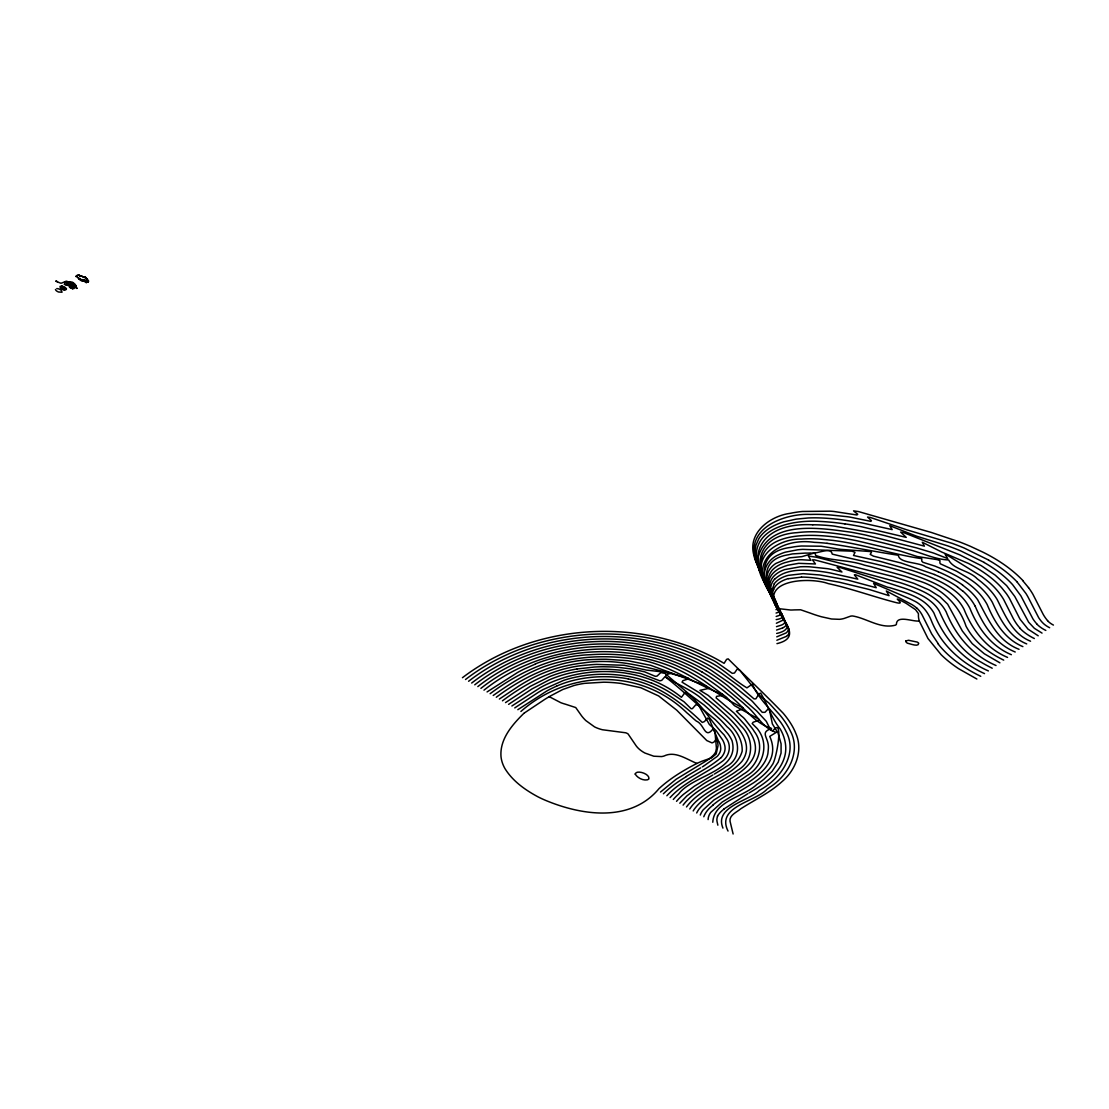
<?xml version="1.0" encoding="UTF-8"?>
<svg xmlns="http://www.w3.org/2000/svg" width="1109" height="1109" viewBox="0 0 1109 1109"><rect width="100%" height="100%" fill="white"/><g stroke="black" fill="none" stroke-linecap="round" stroke-linejoin="round"><path stroke-width="1.5" d="M786.129 624.312L773.139 599.761L770.644 588.463M69.922 281.741L72.237 283.225A1.691 0.97 0 0 0 72.958 283.405L74.65 283.696A1.469 0.846 0 0 1 74.386 284.306L75.329 284.93M73.139 288.576L72.459 288.59A1.442 0.832 0 0 1 73.139 288.506L74.081 288.534A7.694 4.45 0 0 0 74.275 288.243L74.4 288.049A1.65 0.943 0 0 0 73.651 287.189L73.693 287.148M75.966 276.432C77.741 273.771 79.363 275.989 81.692 276.113A3.881 2.232 0 0 1 82.343 276.432L83.813 277.042A3.23 1.858 0 0 0 84.617 277.056L85.656 277.347A1.469 0.846 0 0 1 85.393 277.943L87.375 278.872L86.571 278.553M758.362 556.649C769.133 519.095 821.963 528.314 851.047 532.209A276.876 159.848 0 0 1 865.81 535.106L916.741 547.957A224.226 129.448 0 0 1 921.565 549.426L931.699 552.476A36.888 21.293 0 0 1 934.624 553.46L947.71 558.589L945.159 554.292L947.072 555.082L981.936 576.666A175.485 101.321 0 0 1 985.818 579.619L989.422 582.599A111.593 64.419 0 0 1 994.038 586.98L994.856 587.839A132.928 76.743 0 0 1 1003.659 599.498L1013.266 618.531A149.992 86.599 0 0 0 1014.43 620.555L1014.915 621.345A103.969 60.025 0 0 0 1018.187 626.003L1019.85 627.985M64.433 284.07L68.91 285.748M773.569 589.503C765.293 609.285 810.61 635.512 776.952 643.636M69.881 281.672L64.876 282.587M717.662 816.155L717.468 816.598A26.671 15.401 0 0 0 717.19 822.213L717.856 825.179M69.451 287.3L72.321 288.617M79.113 279.011L79.044 278.165L79.89 279.51L81.054 279.329L79.737 279.177L80.125 278.456L79.238 279.094M76.23 285.623L75.19 284.999A1.58 0.915 0 0 1 74.303 284.999M71.489 282.24L73.139 282.532M65.431 281.894L67.053 281.672M79.751 275.517L79.751 275.517A4.866 2.8 0 0 0 79.515 275.961M689.784 808.974C706.045 782.316 779.322 771.448 747.549 728.391A108.197 62.464 0 0 0 744.361 724.316L734.172 713.184L716.123 697.921L716.553 696.397L723.123 695.246L722.666 694.414C691.489 682.908 664.236 660.839 629.898 658.441C604.363 655.128 578.039 656.528 553.239 663.709C531.197 669.905 511.776 682.479 493.214 695.482M87.237 279.413L86.918 279.967A1.456 0.846 0 0 0 86.946 280.286L87.209 280.743A31.565 18.215 0 0 1 87.708 281.589L88.249 282.185L87.167 282.088M774.29 583.694L771.684 590.972L773.403 600.094A125.58 72.501 0 0 0 774.193 602.048L787.626 626.557A36.68 21.182 0 0 1 789.248 630.633M686.485 806.95C696.022 794.155 710.911 787.168 724.205 779.017M76.064 285.859L76.147 285.872A5.157 2.98 0 0 0 75.939 286.205M64.364 289.809C66.055 287.245 67.469 291.501 62.894 289.518A8.401 4.852 0 0 1 60.87 288.409L59.997 286.372L63.49 286.579A8.401 4.852 0 0 1 65.5 287.688L66.54 288.867M679.817 803.221L686.915 795.874L696.258 788.762A185.245 106.949 0 0 1 699.918 786.35C714.348 775.621 736.695 770.298 742.171 751.195C743.016 730.54 722.056 717.731 709.039 704.894A198.095 114.366 0 0 0 705.185 701.831C693.86 690.616 678.708 685.404 665.663 676.947L665.941 674.84L671.555 672.969L646.533 670.099L624.27 665.289L596.656 664.402A98.549 56.892 0 0 0 585.691 665.22C554.847 667.632 526.858 682.645 502.446 700.819M69.604 286.649L72.501 288.59M670.086 797.607C684.184 782.025 704.326 774.401 721.016 762.243C729.362 757.059 732.245 745.456 725.785 737.527A122.531 70.74 0 0 0 724.066 734.879C710.481 721.363 701.04 702.801 685.417 692.058L681.425 697.311C643.594 666.301 586.134 664.18 543.271 686.041A155.676 89.884 0 0 0 540.014 687.816L511.887 705.989M666.869 795.749C681.841 779.211 703.938 772.211 720.628 757.988M660.493 792.062L676.074 779.294L704.811 761.758A81.816 47.243 0 0 0 710.73 757.683M523.975 713.239C512.303 724.676 499.618 739.162 501.005 756.671A82.759 47.784 0 0 0 504.914 768.509C512.649 781.11 525.167 789.968 538.004 796.844A103.123 59.539 0 0 0 548.539 801.571C584.318 815.836 631.312 821.935 658.996 788.638C670.169 778.338 683.338 770.422 696.799 763.491A74.982 43.293 0 0 1 702.69 760.954L709.566 758.57M76.258 276.099L77.907 275.379A13.336 7.708 0 0 1 78.587 275.24L78.642 275.226A5.919 3.41 0 0 1 79.474 275.087M774.706 579.203C785.643 568.945 802.084 569.624 816.002 570.885A115.738 66.817 0 0 1 830.1 572.937L857.825 579.161L854.36 574.878L856.106 574.961L887.131 587.063A13.336 7.694 0 0 0 889.778 587.645C905.734 592.677 924.989 597.377 933.944 613.055C943.884 638.59 963.056 659.938 988.382 670.917M85.282 282.268L86.571 282.282A5.018 2.897 0 0 1 87.07 282.102M70.144 286.441L70.172 286.427A3.798 2.19 0 0 0 69.867 286.732M713.073 804.829L718.064 801.017A134.799 77.824 0 0 1 720.781 799.173C741.907 785.338 784.215 768.731 769.743 736.39L776.258 732.384C762.243 728.017 757.031 714.335 746.052 705.574A254.516 146.942 0 0 0 742.947 702.718L724.052 686.97A306.029 176.691 0 0 0 714.279 679.845A239.031 138.001 0 0 0 701.886 671.902M710.689 757.669L712.893 755.714A32.216 18.603 0 0 0 715.028 753.039A18.534 10.702 0 0 0 715.79 751.597L716.428 748.173L715.014 732.481L713.267 728.641C704.714 739.966 704.492 724.246 696.383 721.113A129.282 74.636 0 0 1 693.499 718.674L689.937 715.457A172.242 99.45 0 0 0 686.942 712.879C640.642 667.798 568.57 669.448 520.897 711.465M723.872 809.015L747.84 793.697M786.378 636.4L776.854 640.24M471.672 683.047C537.823 631.991 634.168 624.506 707.473 664.513A219.028 126.454 0 0 1 721.363 673.08L739.883 686.637L754.037 698.892L755.894 698.822L758.93 693.943L760.663 693.125C767.844 704.853 771.545 718.355 780.251 729.029C784.936 737.152 787.224 747.009 784.77 756.227C780.098 773.68 763.824 784.326 749.13 792.935M480.904 688.37C542.467 639.56 633.918 632.477 701.872 671.902M474.749 684.821C539.487 634.168 634.764 627.181 706.308 667.368A218.93 126.398 0 0 1 711.299 670.335L731.94 684.683A242.233 139.845 0 0 1 737.651 689.313L750.155 699.405A41.601 24.01 0 0 1 752.859 701.928L762.271 712.352L764.96 712.325L767.955 709.164L769.327 709.067L772.377 723.941L777.977 732.883L781.096 743.862L781.069 753.066L778.199 762.146L772.114 771.337L763.754 779.377A127.327 73.513 0 0 1 756.726 784.534C743.792 796.886 713.808 801.031 712.782 822.254M477.827 686.596C541.497 636.358 635.928 629.815 705.851 670.668M483.981 690.145C542.564 643.525 628.845 635.54 694.664 671.292A197.527 114.047 0 0 1 699.1 673.842L704.021 676.864A268.198 154.844 0 0 1 716.414 685.362L719.117 687.358A289.047 166.877 0 0 1 728.017 694.414C743.293 705.574 752.748 722.458 771.559 728.488C759.97 732.439 767.65 736.515 768.385 745.858A198.261 114.463 0 0 1 768.371 748.423L767.941 753.205A66.096 38.163 0 0 1 766.596 758.043L765.307 760.857A84.741 48.921 0 0 1 752.526 775.496L748.686 778.393A134.147 77.45 0 0 1 746.024 780.209L738.123 785.117M487.059 691.933L517.57 672.498A165.657 95.637 0 0 1 524.557 668.852L535.564 663.986M490.136 693.707C519.359 671.832 553.848 655.876 590.861 654.67C618.545 652.951 646.894 656.362 672.608 667.091C697.769 677.751 718.507 696.133 743.002 707.861L742.697 708.998L736.362 711.216L741.186 715.79A39.855 23.012 0 0 1 744.499 718.687L752.29 728.488A88.886 51.319 0 0 1 754.259 731.455C765.349 745.789 758.001 765.931 743.21 774.332A123.03 71.031 0 0 1 737.804 778.019C723.054 787.82 705.338 794.599 694.345 809.099A55.02 31.773 0 0 0 693.208 810.942M496.291 697.256C524.696 675.936 558.243 660.049 594.369 659.508A118.025 68.148 0 0 1 606.152 659.259L627.805 660.701L650.747 665.331L704.215 685.168L708.79 688.398L699.945 690.352L708.207 695.398L730.249 714.64A230.215 132.914 0 0 1 740.687 725.646C754.259 737.859 754.467 760.802 737.651 770.298A107.989 62.34 0 0 1 732.231 774.096L725.217 778.421M468.594 681.273C529.256 634.431 614.039 624.381 685.39 650.886A180.587 104.26 0 0 1 695.565 655.156L699.502 656.958A120.784 69.728 0 0 1 705.892 660.243C721.404 666.772 732.924 679.609 746.953 687.857L752.359 684.101C758.639 699.141 770.894 709.289 780.5 722.028A137.724 79.515 0 0 1 785.976 731.33C798.619 754.536 779.877 779.461 759.374 790.357C748.88 801.183 714.002 806.548 722.943 828.118M499.369 699.044L518.984 685.944A254.557 146.97 0 0 1 526.941 681.189C544.311 671.042 563.927 665.026 583.902 662.863C619.654 657.277 654.158 669.517 688.204 678.154L688.093 679.013L682.894 680.676L682.049 682.16L699.848 693.07L712.519 703.494A241.984 139.706 0 0 1 716.83 707.071C730.581 719.561 757.211 740.562 741.879 761.426C727.13 777.922 704.132 783.703 688.426 799.187A82.537 47.645 0 0 0 683.089 805.12M505.524 702.593L530.268 686.36L549.315 676.753A93.96 54.244 0 0 1 577.151 668.935M508.601 704.367L531.946 688.952L549.163 679.914A93.114 53.759 0 0 1 567.143 673.731A91.174 52.636 0 0 1 594.535 669.559L602.658 669.24A70.227 40.548 0 0 1 607.677 669.309L616.299 669.822A249.872 144.253 0 0 1 623.286 670.446L640.711 673.537L659.841 680.829L661.713 680.358L664.998 676.684C682.174 689.756 697.991 705.837 715.153 719.519A395.968 228.606 0 0 1 719.921 724.357L728.197 734.144A92.352 53.315 0 0 1 732.009 740.618C740.493 771.115 692.487 775.066 678.694 794.002A101.071 58.347 0 0 0 673.302 799.464M462.439 677.71C536.271 621.456 644.773 616.133 724.094 663.348L726.617 659.342L728.142 658.857C746.399 676.947 765.349 694.733 783.259 713.309C788.471 719.505 793.115 726.326 796.026 733.922C803.263 750.848 795.5 770.311 781.997 781.637C769.757 792.893 754.494 799.88 740.673 808.863C736.931 812.148 729.209 815.073 730.027 821.187L733.118 833.996M465.517 679.498C523.67 634.764 603.213 623.272 673.066 643.788A161.235 93.087 0 0 1 686.651 648.363L691.267 650.151A123.251 71.156 0 0 1 698.656 653.395L713.517 660.548A42.447 24.509 0 0 1 717.024 662.614L732.287 673.343L734.463 673.038L737.333 668.921L739.966 670.432L759.499 695.315L769.244 703.356L779.475 714.529A160.666 92.768 0 0 1 790.246 730.776C801.516 751.555 788.125 775.801 769.688 787.293A147.081 84.908 0 0 1 767.095 789.095C755.686 801.793 715.749 806.548 728.031 831.057M514.756 707.916L538.392 692.307A205.622 118.718 0 0 1 543.008 689.618L563.427 680.455A81.262 46.911 0 0 1 651.579 683.213M517.834 709.691L546.945 690.907A140.538 81.137 0 0 1 550.106 689.216L556.649 686.069M524.238 713.073L544.838 699.335A290.295 167.598 0 0 1 549.801 696.313L562.707 689.521L573.894 685.556A57.155 33.007 0 0 1 584.582 683.352L603.726 682.201A85.712 49.489 0 0 1 620.985 683.421L640.85 687.746L658.635 695.953L676.684 710.12L706.793 740.576L712.033 742.905L714.044 742.004L716.428 738.857L717.578 742.115A68.037 39.286 0 0 1 718.008 745.789L716.164 754.009L711.382 757.946A13.89 8.026 0 0 1 710.481 758.265L709.899 758.459M75.495 286.288A3.175 1.83 0 0 0 75.717 286.774L76.951 288.382L76.147 288.271M67.039 285.29L64.336 284.361M686.277 776.425L700.652 767.858M703.785 766L717.135 756.449A29.777 17.189 0 0 0 720.503 750.557A28.695 16.566 0 0 0 720.739 748.298L720.476 745.858A49.129 28.363 0 0 0 719.963 743.876L719.27 742.184A10.189 5.892 0 0 0 718.48 741.048L709.4 719.325L707.528 718.091L704.437 721.571L702.288 722.444C685.75 706.641 667.077 691.462 644.994 683.477A78.323 45.219 0 0 0 628.193 678.93M702.302 766.887L703.12 766.402M714.321 774.11L722.957 768.828A103.123 59.539 0 0 0 725.924 766.776C742.642 758.431 739.717 737.125 727.005 726.686A218.362 126.066 0 0 0 719.353 718.743L703.979 704.922L688.606 693.666L664.943 673.371L660.825 672.567L656.972 676.143L655.225 676.296L644.689 671.86L634.736 669.6A230.838 133.274 0 0 0 628.789 668.658L618.85 667.41A80.985 46.758 0 0 0 613.027 666.966L603.462 666.745A101.474 58.583 0 0 0 594.479 667.022L577.165 668.963M737.624 785.408L713.974 799.963L703.161 809.875A44.097 25.452 0 0 0 700.292 815.046M712.824 774.983L694.386 786.184L683.477 794.349A98.063 56.614 0 0 0 676.532 801.336M65.93 284.223L67.164 284.223L66.554 284.583M61.092 288.368L63.546 288.728L62.631 289.255M81.096 280.064L80.999 279.925A4.145 2.384 0 0 0 80.652 279.523L78.545 278.525M72.376 282.448L70.477 282.781L74.137 284.888M81.498 280.438L83.023 279.62M81.789 280.341L83.023 279.551L84.561 280.438L83.425 281.034M71.738 288.188L73.499 287.162M87.445 281.118L88.179 280.674M73.152 287.3L71.738 286.413L70.089 287.134M63.393 288.645L64.599 288.964L62.659 289.241M66.859 284.043L67.51 283.946A5.531 3.202 0 0 1 68.398 284.181L68.98 284.361A15.637 9.024 0 0 0 70.629 284.805L74.178 285.665A2.551 1.469 0 0 1 75.467 286.039M80.292 280.494L80.943 280.064A3.757 2.163 0 0 0 80.513 279.523M782.649 627.957L776.563 630.051M86.53 282.213L86.668 282.157A1.58 0.915 0 0 1 87.805 281.949M84.104 280.244L85.338 280.244L86.114 281.658A11.104 6.404 0 0 1 86.28 282.199M776.175 616.465L780.75 614.913A5.309 3.064 0 0 0 781.942 614.192M776.078 613.055L780.209 611.683A7.319 4.228 0 0 0 780.639 611.461L777.381 605.985M775.981 609.659L779.239 608.647L775.468 602.367M776.757 636.843L786.073 632.962A10.951 6.321 0 0 0 788.055 630.314A13.641 7.874 0 0 0 788.097 628.165L787.917 627.306A30.29 17.494 0 0 0 787.321 625.795L782.538 617.574M776.369 623.258L784.382 619.501A28.044 16.191 0 0 1 784.839 620.499C786.073 624.797 779.377 625.531 776.466 626.654M776.66 633.447C781.041 632.574 789.968 629.662 786.281 623.563A50.224 28.986 0 0 0 785.865 622.773L781.526 615.453M775.856 602.852L774.304 599.137M79.876 276.127L80.014 276.086A1.539 0.887 0 0 1 81.109 275.961L81.525 276.141A4.921 2.842 0 0 1 82.51 276.654A7.874 4.547 0 0 0 82.815 276.848L82.898 276.89A2.495 1.442 0 0 0 84.769 277.098M788.541 578.704L801.474 577.151M86.433 278.636L85.171 277.985A2.01 1.164 0 0 0 85.573 277.472L85.13 277.111M72.653 285.831L72.986 285.789A9.399 5.42 0 0 1 73.638 285.72A2.911 1.677 0 0 1 74.178 285.665L73.638 285.734A13.142 7.583 0 0 0 73.139 285.72L72.321 285.803A9.801 5.656 0 0 1 71.766 285.859L71.433 285.928A2.273 1.317 0 0 0 70.089 286.385M72.57 285.831L71.572 285.914M74.192 283.447L73.887 283.405A2.87 1.65 0 0 1 71.392 282.906M812.828 524.82C762.798 521.909 741.713 554.403 770.963 592.719M56.781 288.562L58.361 288.797A7.902 4.561 0 0 1 61.175 290.184L62.062 292.221L58.583 292.014A8.054 4.644 0 0 1 55.977 290.392L55.45 289.449M84.672 280.092L85.698 280.854A14.639 8.456 0 0 1 85.837 281.201L86.197 282.199A4.089 2.357 0 0 1 86.225 282.573L86.308 282.795A7.139 4.131 0 0 0 86.322 282.462M976.877 679.027L958.481 668.602A160.32 92.56 0 0 1 941.028 654.587L927.983 638.521L919.264 620.943C913.442 622.149 896.502 614.428 896.391 624.367A3.965 2.287 0 0 1 895.462 625.143C880.504 629.26 866.878 618.281 852.641 615.98A6.086 3.507 0 0 0 850.672 616.133L844.462 618.337A14.653 8.47 0 0 1 839.416 619.321L831.556 619.002L821.464 616.77A98.424 56.822 0 0 1 810.54 613.208L800.643 609.784L793.989 609.908A23.691 13.668 0 0 1 790.62 610.019L777.146 608.467M827.023 543.313C850.894 546.723 874.627 551.644 898.359 555.249C899.052 563.414 918.834 561.916 925.765 566.921A125.151 72.251 0 0 1 927.997 567.711L938.242 571.745M67.801 285.443L68.924 285.457M76.133 276.598L77.103 276.779M81.539 280.466A2.578 1.483 0 0 0 82.232 280.716L82.634 280.868A6.765 3.909 0 0 0 84.187 281.187L85.684 281.547L84.589 281.298A7.084 4.089 0 0 1 81.9 280.716L81.511 280.549A1.941 1.123 0 0 1 81.026 280.175M909.033 573.478C884.053 564.897 857.257 560.336 832.194 554.098C831.112 546.155 816.321 554.68 810.499 552.989A32.826 18.95 0 0 1 805.411 553.086L792.464 553.918A50.252 29.014 0 0 0 788.693 554.722C752.193 560.114 768.01 596.628 782.497 615.467A16.94 9.773 0 0 1 783.023 616.618M67.552 284.001A1.83 1.054 0 0 1 68.19 284.223L68.744 284.348A11.7 6.751 0 0 0 69.728 284.625L74.566 285.706A3.105 1.788 0 0 1 75.648 286.039M934.457 574.49L900.827 562.942L873.49 556.163L870.177 554.389L871.466 552.31L870.246 551.547L840.927 549.371A43.542 25.147 0 0 1 835.271 548.525L821.076 546.224L801.488 546.002A49.198 28.404 0 0 0 791.036 547.361C754.148 551.686 761.439 584.166 776.979 605.32M651.745 683.089L658.108 685.944A126.468 73.014 0 0 1 671.056 693.153L684.003 701.747L691.157 708.762L692.404 708.651L695.773 704.797L698.587 705.199L709.303 724.399L716.137 730.651L722.569 739.883A58.001 33.478 0 0 1 724.149 743.335L724.759 745.47A35.155 20.295 0 0 1 720.739 758.029M71.863 288.035L70.297 287.189M696.937 763.422C686.915 759.568 675.215 750.557 664.152 755.978A10.425 6.016 0 0 1 661.519 756.574L653.797 756.213L644.897 753.025A36.209 20.905 0 0 1 636.192 745.872L628.054 733.908A9.413 5.434 0 0 0 625.726 732.786L602.437 729.75A29.68 17.134 0 0 1 594.549 726.88L585.871 720.614A72.376 41.782 0 0 1 581.587 715.846L575.737 707.556L565.396 704.187A40.7 23.497 0 0 1 560.78 702.676L549.205 696.66M1042.044 633.1L1034.378 628.332L1028.625 622.177L1014.777 596.462L1006.639 585.649L995.244 575.183L981.326 565.715L959.756 554.833L903.987 532.75L900.633 532.057L906.247 537.394L861.111 526.65A206.108 118.996 0 0 0 844.947 523.864M1038.218 635.804L1028.057 629.163L1020.322 619.584A144.78 83.591 0 0 1 1019.213 617.658L1009.55 598.569A143.047 82.593 0 0 0 1006.362 593.634L1001.76 587.867A137.863 79.598 0 0 0 989.658 576.722L989.034 576.236A152.765 88.193 0 0 0 968.365 563.4L941.735 552.046L922.272 542.232L924.407 546.155L885.134 535.73A289.366 167.071 0 0 0 875.14 533.36L834.134 526.082A109.777 63.379 0 0 0 812.828 524.765M1030.552 641.21C1012.545 634.14 1005.239 615.356 997.116 599.456A121.657 70.241 0 0 0 985.97 585.968L981.715 582.294A105.882 61.134 0 0 0 977.445 578.995C969.391 570.331 953.865 569.86 948.639 559.976C934.028 559.366 921.038 552.324 906.926 549.107C877.524 541.22 847.761 533.443 817.236 531.89A71.281 41.158 0 0 0 797.108 532.639C757.502 534.995 749.947 567.059 772.169 593.87M1026.712 643.913C1008.816 636.732 999.93 618.877 992.375 602.367A121.297 70.033 0 0 0 976.655 584.096A109.874 63.435 0 0 0 968.254 578.108L956.568 571.19L940.571 563.927A4.062 2.343 0 0 1 939.905 562.443L939.933 560.572L937.299 559.643L917.282 556.524L900.134 551.021L856.841 540.748A258.258 149.105 0 0 0 849.605 539.362C822.06 534.011 754.051 526.609 761.37 572.701A138.708 80.084 0 0 0 763.519 578.926L773.07 597.89M1022.886 646.616C1004.837 639.186 994.329 621.844 987.176 604.571C976.835 585.621 956.637 574.864 937.313 567.087A126.287 72.917 0 0 1 935.053 566.144L923.007 562.318L921.773 561.112L921.787 558.673C898.179 555.207 874.724 548.054 851.019 543.341A183.235 105.785 0 0 0 832.928 540.388L819.662 539.085A74.719 43.14 0 0 0 801.128 539.085C781.193 538.475 753.344 553.848 763.075 577.276A135.95 78.489 0 0 0 764.198 580.326L770.256 592.636M1019.046 649.306C997.116 640.988 988.022 618.739 977.639 599.733A102.208 59.013 0 0 0 968.337 589.614L962.46 584.97M1015.22 652.009C995.244 643.872 983.212 625.268 975.185 606.166M1011.38 654.712C991.183 646.284 977.805 628.054 969.89 608.259C960.949 590.986 942.428 581.684 925.031 574.961A205.082 118.4 0 0 0 911.778 570.345L880.615 561.487L853.5 555.47L855.011 552.365L852.003 551.173L802.764 549.371A63.892 36.888 0 0 0 797.648 549.801L785.324 552.171A35.266 20.364 0 0 0 778.989 554.625C768.773 558.589 761.703 569.915 765.182 580.728A123.321 71.198 0 0 0 767.456 587.423L775.413 602.672M1007.554 657.415C986.622 648.613 972.288 630.023 964.081 609.395C955.376 592.386 936.98 583.625 919.888 577.221A203.28 117.36 0 0 0 909.02 573.478M999.888 662.822L984.307 653.769L972.219 643.65L962.321 630.952L947.668 604.197L940.127 596.864L929.134 589.946L914.01 583.376L893.036 576.555L816.321 557.203L808.378 556.039L810.901 560.295L802.389 559.782A19.061 11.007 0 0 0 797.856 559.906L793.947 560.502A93.461 53.967 0 0 0 790.357 561.237L784.784 562.693A29.25 16.885 0 0 0 778.463 565.41L777.672 565.853A34.31 19.81 0 0 0 772.183 570.22C759.651 586.106 776.952 604.031 783.827 618.295C778.255 608.425 760.303 586.633 775.87 574.323A29.652 17.12 0 0 1 784.687 569.596L800.241 566.782A51.028 29.458 0 0 1 810.194 566.851L827.494 568.681A41.657 24.051 0 0 1 831.875 569.541L841.953 571.994L837.129 567.323L840.525 567.628L905.374 588.505A182.209 105.203 0 0 1 910.6 590.459C921.551 594.784 933.154 600.496 939.268 611.101C948.25 631.506 960.63 651.385 981.021 662.128A147.455 85.13 0 0 0 992.222 668.214M996.048 665.525C972.565 655.488 955.404 635.346 946.185 611.905C938.186 596.503 920.83 589.849 905.388 584.415A195.752 113.021 0 0 0 900.217 582.71L814.616 559.865L812.481 559.837L815.448 563.968L798.702 563.33L787.806 565.243A89.011 51.388 0 0 0 784.202 566.449L780.043 568.127A23.469 13.544 0 0 0 777.908 569.25L774.955 571.385A36.583 21.126 0 0 0 769.202 579.799L768.62 586.162L770.783 594.521A151.531 87.486 0 0 0 771.864 597.072L779.433 611.101M1003.714 660.118C989.2 653.132 975.657 642.984 967.519 628.817A191.58 110.609 0 0 1 966.05 626.252C958.523 603.573 940.099 586.966 917.226 580.395A202.781 117.069 0 0 0 904.681 576.112L870.01 566.505A231.656 133.745 0 0 0 864.673 565.243C848.801 559.629 831.057 561.085 815.614 555.415L815.046 552.795L801.876 556.635L789.303 557.869L775.912 563.414A34.157 19.726 0 0 0 772.127 566.408C758.279 580.575 774.04 600.468 781.374 613.485M984.542 673.62C961.101 662.905 940.737 644.509 931.186 620.222C927.706 611.752 921.718 604.211 913.192 600.44A82.454 47.604 0 0 0 909.699 598.721L873.601 583.334L876.221 587.728L847.373 580.007L820.008 575.003L803.124 573.658L788.236 575.363A27.545 15.9 0 0 0 774.304 583.694M78.517 278.248L78.392 278.179A3.798 2.19 0 0 1 77.464 277.236M67.358 281.547L70.047 282.67L66.249 281.187L61.605 283.086A1.816 1.054 0 0 1 60.69 283.169L57.363 281.88M984.224 562.429L960.644 550.868A213.344 123.182 0 0 0 947.71 545.878L916.547 536.174L889.765 525.694L892.163 529.617L863.523 523.226A70.324 40.603 0 0 0 856.744 522.006L841.579 519.774A109.736 63.352 0 0 0 831.112 518.61A139.374 80.472 0 0 0 823.086 518.055L820.41 517.945A87.043 50.252 0 0 0 808.211 517.972L796.151 519.123L783.827 521.812A52.206 30.137 0 0 0 758.847 538.697L756.088 544.866A87.611 50.584 0 0 0 755.562 557.508A126.135 72.82 0 0 0 757.045 563.94L762.645 576.916L771.975 592.705M56.143 280.993L57.516 281.783L55.838 281.173M62.173 286.191L63.601 287.009L61.383 286.08M60.33 287.938L63.393 289.699M988.687 560.087L964.178 548.026A235.884 136.185 0 0 0 952.16 543.355L906.607 529.769L870.468 517.501L867.543 517.057L871.411 520.634L870.912 521.369L850.104 517.127A39.661 22.901 0 0 0 846.417 516.614L831.376 515.061A99.075 57.197 0 0 0 810.527 514.451C786.836 513.217 748.825 526.137 754.591 555.997A130.904 75.578 0 0 0 755.991 561.598L765.737 582.239M957.4 586.911L962.972 591.291M1037.206 624.325L1036.25 623.286A77.713 44.873 0 0 1 1032.895 618.822L1020.89 595.852L1012.614 584.665A156.078 90.106 0 0 0 984.099 562.499M1022.678 580.589L1028.514 587.604M1017.23 582.17L1025.95 593.495A174.501 100.739 0 0 1 1028.154 597.266L1038.676 617.685A72.321 41.754 0 0 0 1041.795 621.83L1042.654 622.745A31.399 18.132 0 0 0 1049.655 627.736M1047.589 620.61L1047.187 620.167A78.794 45.497 0 0 1 1043.028 614.067L1032.867 594.202A159.488 92.075 0 0 0 1028.514 587.604M938.422 644.01L931.671 633.877L922.189 615.065A56.49 32.618 0 0 0 916.921 608.106M86.973 280.577L87.791 282.019M774.068 597.474L774.401 598.014A22.832 13.183 0 0 1 774.581 598.347M774.207 597.696L771.018 592.386M779.433 610.685L780.098 611.766M780.098 612.223L780.778 613.332M767.636 585.441L768.8 587.382M768.814 587.839L772.474 593.953A42.849 24.745 0 0 1 772.834 594.576M771.864 593.786L772.71 595.186M774.636 598.846L772.904 595.963M774.941 600.205L777.062 603.767A15.179 8.761 0 0 1 777.257 604.1M775.052 599.525L775.288 599.941A20.627 11.908 0 0 1 775.468 600.246M773.652 598.056L771.739 594.84M774.692 600.232L773.181 597.696M782.039 616.729L781.124 615.204M770.187 590.986L771.379 593.412M767.345 584.956L759.097 569.555L754.827 558.881A136.074 78.559 0 0 1 753.857 555.152C747.48 532.667 770.395 515.837 790.315 513.328A66.471 38.371 0 0 1 802.445 511.471L829.892 511.18A36.971 21.348 0 0 1 834.023 511.499L856.91 514.992L857.728 514.313L853.556 510.861L858.449 511.568L931.227 532.431L959.313 541.844A231.06 133.399 0 0 1 970.514 546.377L982.574 551.991A177.981 102.763 0 0 1 1022.872 580.534M765.557 581.518L771.115 590.834M772.266 594.036L773.43 595.977A31.468 18.174 0 0 1 773.708 596.462M770.145 591.319L760.317 572.161A138.223 79.806 0 0 1 756.019 557.217M781.221 612.833L781.512 613.36A23.746 13.71 0 0 1 781.79 613.887L781.928 614.192M770.27 592.317L777.756 605.736A21.182 12.227 0 0 1 775.884 606.263M781.166 615.675L778.144 610.255M771.559 595.283C745.747 561.736 779.267 537.172 814.2 542.343A98.077 56.614 0 0 1 827.023 543.327M778.088 610.297C758.043 578.87 810.402 576.971 828.187 583.597C850.936 588.449 872.797 596.545 895.282 602.381C908.604 605.999 889.349 594.729 901.562 600.926A117.235 67.691 0 0 1 906.247 603.421L915.549 609.673L918.418 613.582A9.468 5.462 0 0 1 918.446 614.081L918.432 616.147A53.662 30.983 0 0 0 918.848 619.349L919.264 620.943M75.939 286.635L76.271 287.203A31.995 18.465 0 0 1 76.909 288.354M761.633 574.878L776.161 601.813A18.673 10.785 0 0 1 776.355 602.173M789.164 630.647L789.234 631.229A13.571 7.832 0 0 1 786.461 636.427M756.213 557.217C755.215 525.624 796.581 519.719 820.466 521.452A140.053 80.86 0 0 1 844.919 523.933M786.447 624.339A9.482 5.476 0 0 1 782.58 627.902M770.741 588.463A36.5 21.071 0 0 1 774.567 579.161M773.638 589.503A26.935 15.554 0 0 1 788.43 578.565M801.474 577.068A70.283 40.576 0 0 1 818.151 578.482L839.291 582.211L865.519 588.574A157.797 91.104 0 0 0 869.692 589.628L889.044 595.658L886.327 590.972L912.028 604.641A59.013 34.06 0 0 1 913.83 605.819L914.939 606.609A33.478 19.324 0 0 1 916.783 608.148M980.744 676.31A158.31 91.395 0 0 1 938.2 644.066M1053.425 625.074A25.895 14.944 0 0 1 1047.52 620.638M988.576 560.142A163.619 94.459 0 0 1 1017.313 582.142M1045.829 630.439A38.441 22.194 0 0 1 1037.123 624.339M782.982 617.283A14.764 8.525 0 0 1 776.161 619.626M782.996 616.881A2.218 1.275 0 0 1 782.774 617.172M938.186 571.787A129.24 74.622 0 0 1 962.557 584.928M934.402 574.531A123.293 71.184 0 0 1 957.511 586.855M963.097 591.236A102.887 59.401 0 0 1 975.13 606.166M761.925 574.836A107.476 62.049 0 0 1 758.029 556.649M1034.35 638.534A60.454 34.906 0 0 1 1019.726 628.013M717.44 816.113A45.136 26.062 0 0 1 723.997 809.057M703.785 816.751A50.321 29.056 0 0 1 713.323 804.94M705.92 670.64A276.626 159.71 0 0 1 727.449 685.501L756.574 710.855A164.271 94.847 0 0 1 759.36 713.863L766.319 721.363L770.45 729.625L772.793 731.025C784.299 714.82 776.522 760.511 772.1 765.016A74.636 43.085 0 0 1 769.244 769.05L767.608 770.949A111.399 64.308 0 0 1 753.621 782.774L722.195 802.07L710.703 812.44A33.7 19.463 0 0 0 708.11 819.579M556.69 686.097A78.06 45.067 0 0 1 628.248 678.847M663.376 793.794A156.549 90.383 0 0 1 686.499 776.55M535.411 663.861A121.061 69.895 0 0 1 676.837 665.816L686.471 670.335A189.32 109.306 0 0 1 704.229 680.774L726.506 697.228L732.675 703.716A17.744 10.244 0 0 0 734.851 705.892L758.653 719.048L758.404 720.49L753.191 722.209L752.179 723.567L757.003 728.35A15.429 8.914 0 0 1 758.001 729.611C769.729 745.012 762.729 766.61 746.69 775.829A125.761 72.612 0 0 1 741.117 779.641C726.88 789.109 709.954 795.666 698.92 809.223A49.974 28.848 0 0 0 696.702 812.966M69.812 287.231A1.899 1.095 0 0 1 69.631 286.981M69.756 286.469A3.091 1.788 0 0 1 71.517 285.72M86.765 280.549A3.202 1.844 0 0 1 86.973 279.44M905.72 640.96L906.067 642.014A5.767 3.327 0 0 0 907.592 643.248C910.378 643.747 918.737 647.337 918.723 643.289A5.767 3.327 0 0 0 917.212 642.069L908.604 640.281L905.72 640.96M635.194 774.054C637.245 777.728 642.86 780.708 647.24 779.863A4.769 2.759 0 0 0 648.931 778.878C649.624 774.609 641.335 771.434 637.398 772.224A4.769 2.759 0 0 0 635.707 773.209L635.194 774.054M88.041 280.244L88.554 281.201L88.041 280.244"/></g></svg>
